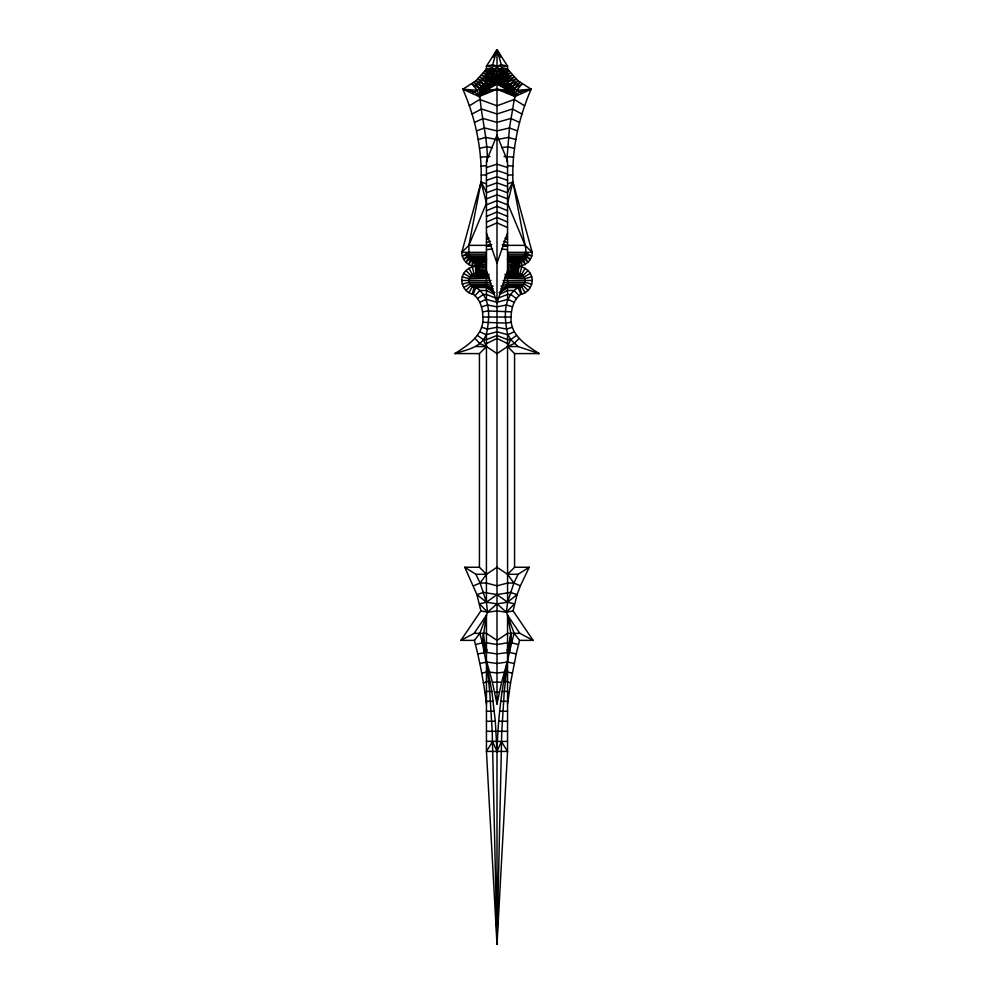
<?xml version="1.0" encoding="UTF-8"?>
<svg xmlns="http://www.w3.org/2000/svg" width="994" height="994" viewBox="0 0 994 994"><rect width="100%" height="100%" fill="white"/><g stroke="black" fill="none" stroke-linecap="round" stroke-linejoin="round"><path stroke-width="1.49" d="M529.243 567.263L518.085 574.296L507.549 574.296L514.569 567.263L529.243 567.263L520.371 585.814L513.898 583.056L507.549 574.296L497 567.263L486.451 574.296L479.431 567.263L464.757 567.263L476.921 594.598L480.897 610.875L460.893 640.372L474.436 640.372L479.866 633.34L487.569 612.229L486.414 602.215L486.451 333.934C489.657 318.378 491.508 297.206 475.915 287.514C471.467 287.601 467.888 282.942 469.118 278.668C471.318 271.35 480.81 273.487 486.451 273.213M486.787 68.673L475.915 80.787L462.856 89.224C475.617 118.336 482.326 150.156 481.071 181.977L468.882 245.344L468.882 252.364L469.827 255.88L472.398 258.452L472.262 266.007L486.451 268.243M507.549 259.633C517.986 262.056 528.684 257.682 525.118 245.344L512.929 181.977C511.674 150.156 518.383 118.336 531.144 89.224L518.085 80.787L507.213 68.673M460.893 640.372L474.15 633.34L486.451 615.199L486.451 751.427L497 944.3L501.771 731.547L504.281 691.712L507.549 660.824L501.622 682.195L497 704.063L492.378 682.195L486.451 660.824L489.719 691.712L492.229 731.547L497 944.3L507.549 751.427L507.549 615.199L506.431 612.229L507.586 602.215L507.549 333.934C504.343 318.378 502.492 297.206 518.085 287.514C522.533 287.601 526.112 282.942 524.882 278.668C522.682 271.35 513.19 273.487 507.549 273.213M497 944.3L497 751.427C498.093 711.58 503.709 671.832 514.134 633.34L507.549 615.199L519.85 633.34L533.107 640.372L519.564 640.372L514.134 633.34M506.741 161.587L509.475 127.965L514.271 99.45L516.694 90.342L522.248 83.819L514.345 88.528L514.917 96.517L531.144 89.224L516.694 90.342L507.549 81.98L501.908 74.662L497 66.101L497 49.7L486.451 66.101L486.451 93.511M477.567 335.512L483.308 339.625L486.451 346.558L479.431 353.591L454.867 353.591C467.913 345.166 484.252 334.854 482.922 317.036C482.724 308.687 480.276 299.343 473.169 294.236C465.378 292.981 460.172 284.371 462.272 276.829C465.068 266.367 477.555 265.286 486.451 264.603M516.433 335.512L510.692 339.625L507.549 346.558L514.569 353.591L539.133 353.591C526.087 345.166 509.748 334.854 511.078 317.036C511.276 308.687 513.724 299.343 520.831 294.236C528.622 292.981 533.828 284.371 531.728 276.829C528.932 266.367 516.445 265.286 507.549 264.603M507.549 93.511L507.549 66.101L501.299 64.734L497 66.101L490.253 77.296L479.655 88.528C479.729 112.831 488.054 136.911 487.259 161.587M519.564 640.372L516.234 653.94L509.375 652.375L510.841 633.34L507.549 615.199M507.549 704.063L510.593 682.692L516.234 653.94M486.961 649.455L486.451 652.375L477.766 653.94L474.436 640.372M486.451 615.199L482.338 642.807L491.881 691.402L495.31 721.271L497 751.427L501.436 741.536L507.549 741.35M507.549 259.161L519.912 259.161L518.085 273.462L507.549 273.462M533.107 640.372L513.103 610.875L517.079 594.598L520.371 585.814M486.451 259.161L474.088 259.161L472.262 266.007C466.236 264.354 461.825 258.614 461.8 252.364L481.071 181.977L486.141 183.753M472.262 294.125L474.088 287.278L486.451 287.278L494.652 292.596M521.738 266.852L519.912 273.698L507.549 273.698M492.701 64.734L497 49.7L507.549 66.101L486.451 66.101L492.701 64.734L497 66.101M513.103 610.875L506.431 612.229L497 610.875L487.569 612.229L479.518 603.855L486.414 602.215L497 603.855L507.586 602.215L513.898 583.056L518.085 574.296M481.941 86.553L479.083 96.517L462.856 89.224L477.306 90.342L479.655 88.528L473.865 82.365L481.941 86.553L475.915 80.787L484.153 84.44L479.083 96.517L474.883 92.007L462.856 89.224M486.451 257.334L470.945 257.334L468.857 264.603L472.398 258.452L486.451 258.452M507.549 270.79L497 302.835L486.451 270.79M507.549 232.994L497 263.261L486.451 232.994M486.451 333.934C481.891 347.465 466.695 349.776 454.867 353.591M473.169 294.236L475.915 287.514L486.451 287.514L494.652 292.745M486.451 252.364L461.8 252.364L468.882 245.344L486.451 203.161L481.071 181.977L486.401 191.941M493.322 69.804L486.451 71.916L497 70.972L507.549 74.662L497 73.171L486.451 77.296L497 75.258L507.549 79.806L497 77.221L486.451 81.98L479.083 96.517L477.306 90.342L471.752 83.819L479.655 88.528M493.036 57.379L497 49.7L500.964 57.379M507.599 191.941L512.929 181.977L532.2 252.364C532.237 265.112 517.526 268.107 507.549 268.243M468.857 292.708L472.398 286.57L486.451 286.57L493.049 290.41M525.143 268.256L521.601 274.394L507.549 274.394M486.451 255.88L469.827 255.88L465.925 262.354L470.945 257.334M509.847 84.44L518.085 80.787L512.059 86.553L514.917 96.517L507.549 86.553L497 82.365L486.451 88.528L479.083 96.517L486.451 92.007L497 89.224L507.549 92.007L514.917 96.517L507.549 84.44L497 80.787L486.451 86.553L479.083 96.517L486.451 90.342L497 89.224L514.917 96.517L509.847 84.44L516.085 79.06L507.549 81.98L497 79.06L486.451 84.44L479.083 96.517L497 89.224L507.549 90.342L514.917 96.517L519.116 92.007L531.144 89.224M473.629 585.814L480.102 583.056L486.451 574.296L475.915 574.296L464.757 567.263M475.033 295.64L479.853 290.472L486.451 290.472L494.366 294.348M518.967 338.432L514.146 343.601L507.549 346.558L497 353.591L486.451 346.558L479.853 343.601L475.033 338.432M514.345 88.528L520.135 82.365L512.059 86.553M465.925 290.472L470.945 285.452L486.451 285.452L493.049 288.583M528.075 270.505L523.055 275.512L507.549 275.512L504.902 274.257M486.451 254.191L469.118 254.191L463.689 259.434L469.827 255.88M507.586 602.215L517.079 594.598L510.394 592.412L497 594.598L483.606 592.412L476.921 594.598L486.414 602.215L497 594.598L507.586 602.215L514.482 603.855L506.431 612.229L497 603.855L487.569 612.229L480.897 610.875M500.678 69.804L507.549 71.916L497 70.972L486.451 74.662L497 73.171L507.549 77.296L497 75.258L486.451 79.806L497 77.221L507.549 81.98L514.159 77.221L505.697 79.806L512.308 75.258L503.747 77.296L510.531 73.171L501.908 74.662L508.829 70.972L500.168 71.916L503.126 70.562M477.567 298.56L483.308 294.448L486.451 294.448L497 298.56L507.549 294.448L510.692 294.448L516.433 298.56M477.306 90.342L472.398 93.511M499.348 292.596L507.549 287.278L519.912 287.278L521.738 294.125M499.348 292.745L507.549 287.514L518.085 287.514L520.831 294.236M486.451 90.342L497 83.819L507.549 88.528L514.917 96.517L507.549 81.98M469.305 105.836L479.729 99.45L497 105.836L514.271 99.45L524.695 105.836M500.951 290.41L507.549 286.57L521.601 286.57L525.143 292.708M463.689 287.539L469.827 283.998L486.451 283.998L493.049 286.21M530.311 273.425L524.173 276.966L507.549 276.966L504.902 276.083M468.882 252.364L462.272 256.03L469.118 254.191M472.063 114.012L481.593 108.992L497 114.012L512.407 108.992L521.937 114.012M499.634 294.348L507.549 290.472L514.146 290.472L518.967 295.64M486.451 343.601L497 338.432L507.549 343.601M479.779 302.338L486.141 299.293L497 302.338L507.859 299.293L514.221 302.338M514.221 331.735L507.859 334.779L497 331.735L486.141 334.779L479.779 331.735M489.098 274.257L486.451 275.512L470.945 275.512L465.925 270.505M500.951 288.583L507.549 285.452L523.055 285.452L528.075 290.472M486.451 227.589L497 222.867L507.549 227.589M486.451 88.528L497 83.819L507.549 90.342M474.473 122.374L483.183 118.497L497 122.374L510.817 118.497L519.527 122.374M486.451 222.072L497 217.475L507.549 222.072M486.451 216.431L497 211.97L507.549 216.431M486.451 210.678L497 206.354L507.549 210.678M486.451 239.405L489.098 238.336M486.451 86.553L497 82.365L507.549 88.528M486.451 204.826L497 200.626L507.549 204.826M486.451 198.85L497 194.799L507.549 198.85M486.451 192.786L497 188.86L507.549 192.786M476.524 130.897L484.525 127.965L497 130.897L509.475 127.965L517.476 130.897M486.451 186.611L497 182.834L507.549 186.611M507.859 183.753L512.929 181.977L507.549 203.161L525.118 245.344L532.2 252.364L507.549 252.364M486.451 84.44L497 80.787L507.549 86.553M486.451 242.635L490.415 241.269M486.451 180.336L497 176.708L507.549 180.336M489.098 276.083L486.451 276.966L469.827 276.966L463.689 273.425M500.951 286.21L507.549 283.998L524.173 283.998L530.311 287.539M486.451 173.975L497 170.496L507.549 173.975M486.451 167.526L497 164.196L507.549 167.526M481.481 306.823L487.545 305.021L497 306.823L506.455 305.021L512.519 306.823M512.519 327.25L506.455 329.051L497 327.25L487.545 329.051L481.481 327.25M478.201 139.558L485.619 137.396L497 139.558L508.381 137.396L515.799 139.558M491.732 244.586L486.451 246.09L490.974 246.313M484.153 84.44L477.915 79.06L486.451 81.98L497 79.06L507.549 84.44M462.272 284.135L469.118 282.308L486.451 282.308L490.974 283.091M531.728 276.829L524.882 278.668L504.53 278.146M475.517 644.522L482.338 642.807L479.866 633.34M486.451 245.53L490.974 244.474M479.518 148.317L486.451 146.814L492.477 147.671M477.766 653.94L479.829 663.458L486.712 662.029M479.829 663.458L481.717 673.037L486.451 672.155M488.626 671.758L486.451 671.758M489.47 278.146L469.118 278.668L462.272 276.829M503.026 283.091L507.549 282.308L524.882 282.308L531.728 284.135M481.717 673.037L483.407 682.692L486.451 682.195M490.353 681.549L486.451 681.549M507.549 642.807L497 644.522L486.451 642.807M480.462 157.164L489.893 156.493M483.407 682.692L484.923 692.408L486.451 692.184M491.881 691.402L486.451 691.402M501.523 147.671L507.549 146.814L514.482 148.317M482.562 311.805L488.302 310.985L511.438 311.805M511.438 322.267L505.697 323.087L482.562 322.267M507.549 662.029L497 663.458L486.451 662.029M486.451 249.705L492.477 248.91M486.451 704.063L486.451 702.162M493.21 701.317L486.451 701.317M504.231 672.155L497 673.037L489.769 672.155M507.549 671.758L505.374 671.758M501.622 682.195L492.378 682.195M507.549 681.549L503.647 681.549M494.366 711.269L486.451 711.269M504.107 156.493L513.538 157.164M499.323 692.184L494.677 692.184M507.549 691.402L502.119 691.402M495.31 721.271L486.451 721.271M497.323 702.162L496.677 702.162M507.549 701.317L500.79 701.317M481.034 166.06L486.141 165.7M507.549 711.269L499.634 711.269M496.068 731.298L486.451 731.298M507.549 721.271L498.69 721.271M503.026 246.313L507.549 246.09L502.268 244.586M496.627 741.35L486.451 741.35M507.549 731.298L497.932 731.298M481.22 174.994L486.265 174.994M507.735 174.994L512.78 174.994M468.882 245.344L486.451 245.344M507.549 245.344L525.118 245.344M507.549 254.191L524.882 254.191L531.728 256.03L525.118 252.364M507.549 255.88L524.173 255.88L530.311 259.434L524.882 254.191M507.549 257.334L523.055 257.334L528.075 262.354L524.173 255.88M507.549 258.452L521.601 258.452L525.143 264.603L523.055 257.334M486.451 259.397L475.915 259.397L475.455 266.429L475.915 273.462L486.451 273.462M507.549 259.397L518.085 259.397L518.545 266.429L516.271 273.213C509.512 271.735 509.512 261.124 516.271 259.633L518.545 266.429L514.569 272.518L507.549 272.518M486.451 259.633L477.729 259.633L472.398 258.452M486.451 260.341L477.729 259.633L475.455 266.429L477.729 273.213C483.593 271.896 484.749 263.137 479.431 260.341L475.455 266.429L479.431 272.518L486.451 272.518M507.549 260.341L514.569 260.341L518.545 266.429L513.115 271.399L507.549 271.399M486.451 261.459L480.885 261.459L475.455 266.429L480.885 271.399L486.451 271.399M507.549 261.459L513.115 261.459L518.545 266.429L511.997 269.946L507.549 269.946M486.451 262.913L482.003 262.913L475.455 266.429L474.088 259.161M507.549 262.913L511.997 262.913L518.545 266.429L507.549 266.429M486.451 266.429L475.455 266.429L482.003 269.946L486.451 269.946M486.451 273.698L474.088 273.698L472.262 266.852M486.451 274.394L472.398 274.394L468.857 268.256M461.8 280.482L490.974 280.482M503.026 280.482L532.2 280.482M482.922 317.036L511.078 317.036M483.308 339.625L486.451 339.625L497 335.512L507.549 339.625L510.692 339.625L518.085 346.558L539.133 353.591M475.915 346.558L486.451 346.558M507.549 346.558L518.085 346.558M475.915 574.296L480.102 583.056L486.451 583.056L497 585.814L507.549 583.056L513.898 583.056M474.15 633.34L486.451 633.34L497 640.372L507.549 633.34L519.85 633.34M509.375 652.375L497 653.94L486.451 652.375L483.159 633.34L484.625 652.375M497.373 741.35L501.436 741.536L507.549 751.427L486.451 751.427L492.564 741.536L497 751.427M507.859 165.7L512.966 166.06M501.523 248.91L507.549 249.705M507.549 692.184L509.077 692.408M507.549 682.195L510.593 682.692M507.549 672.155L512.283 673.037M507.288 662.029L514.171 663.458M503.026 244.474L507.549 245.53M518.483 644.522L511.661 642.807L510.841 633.34L507.549 652.375L507.039 649.455M503.585 241.269L507.549 242.635M504.902 238.336L507.549 239.405M490.874 70.562L493.832 71.916L485.171 70.972L492.092 74.662L483.469 73.171L490.253 77.296L481.692 75.258L488.302 79.806L479.841 77.221L486.451 81.98M521.601 93.511L516.694 90.342M510.692 339.625L507.549 333.934M480.102 583.056L486.414 602.215M497 49.7L501.299 64.734M519.912 259.161L521.738 266.007L521.601 258.452M484.923 692.408L486.24 702.186M514.569 353.591L514.569 567.263M507.549 300.138L507.549 160.991L497 135.159L486.451 160.991L486.451 300.138M497 68.673L497 704.063M479.431 353.591L479.431 567.263M502.181 67.642L498.528 69.058L507.549 69.058L502.181 67.642M491.819 67.642L486.451 69.058L495.472 69.058L491.819 67.642"/></g></svg>
